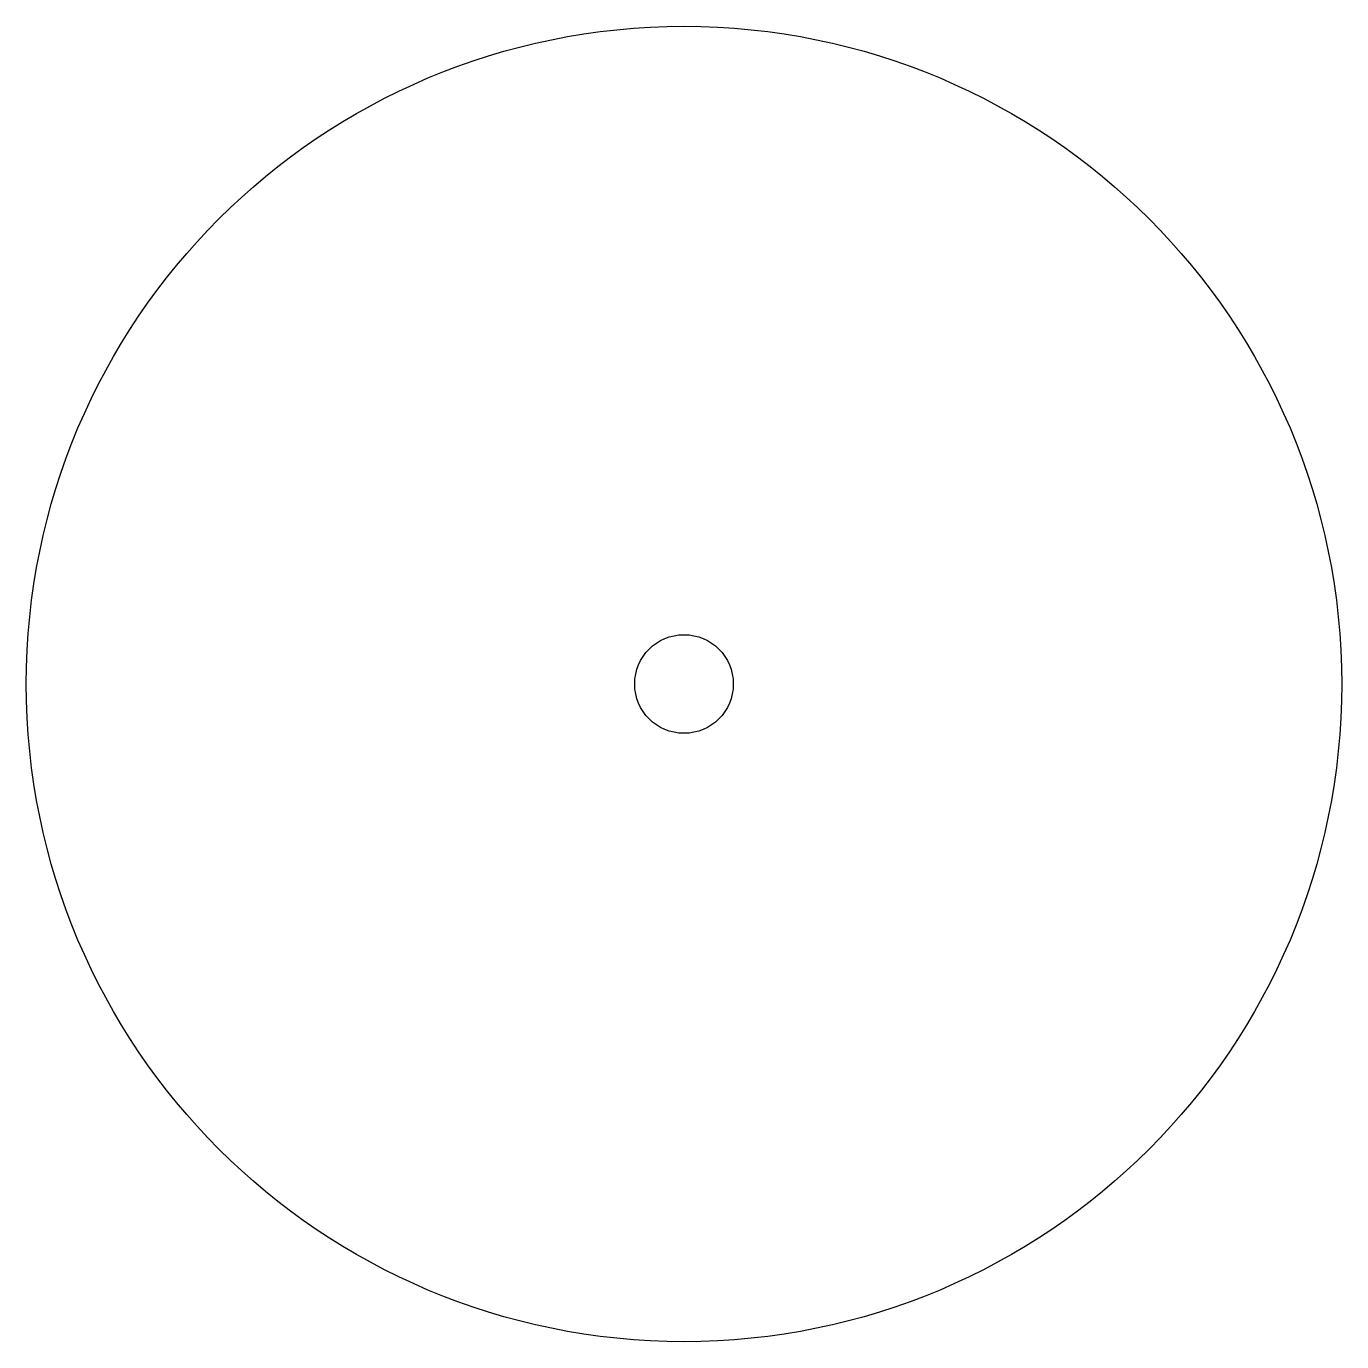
# Model space of a CAD drawing. Extents: x -20 to 20, y -20 to 20.
import ezdxf

# ---------------------------------------------------------------- set-up
doc = ezdxf.new("R2010")
doc.units = 0

msp = doc.modelspace()

# ---------------------------------------------------------------- linework, layer by layer
at = {"layer": 'BOARD_HOLE'}
msp.add_circle((0, 0), 1.5, dxfattribs=at)
at = {"layer": 'BOARD_OUTLINE'}
msp.add_circle((0, 0), 20, dxfattribs=at)

doc.saveas('drawing.dxf')
